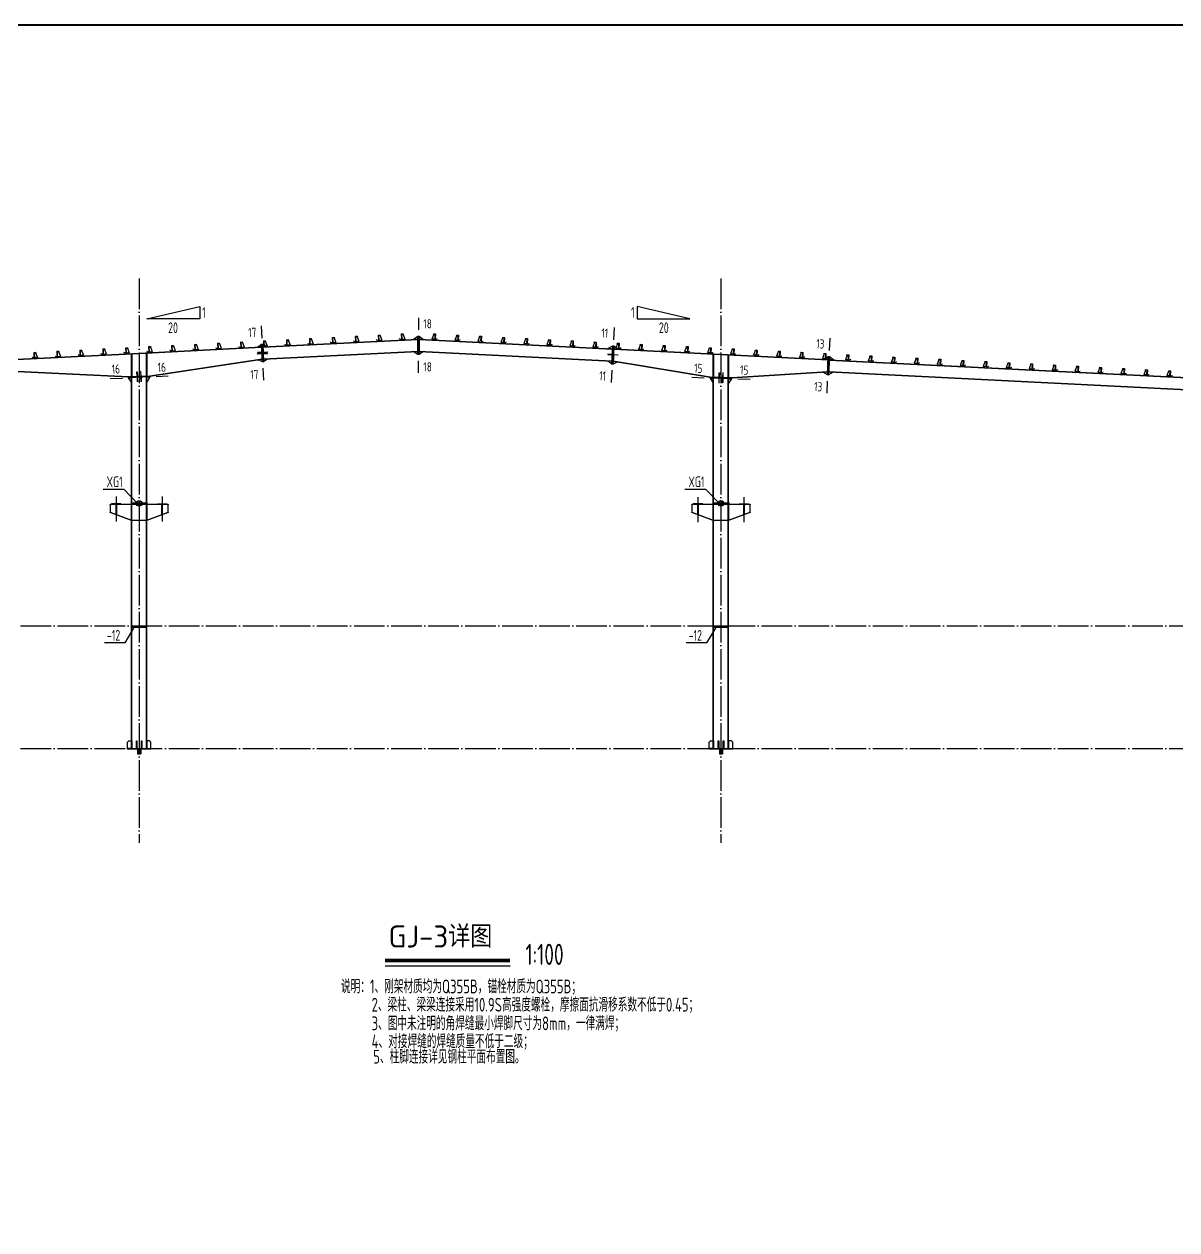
# Model space of a CAD drawing. Extents: x 447413 to 2975780, y -1432727 to 1301644.
# Drawn here: x 2297532 to 2335179, y -1234998 to -1195631 of the extents above; entities that cross this region are included whole.
import ezdxf
from ezdxf.enums import TextEntityAlignment as Align

# ---------------------------------------------------------------- set-up
doc = ezdxf.new("R2010")
doc.units = 0
doc.header["$LTSCALE"] = 1000
doc.header["$MEASUREMENT"] = 0
doc.linetypes.add('ACAD_ISO04W100', pattern=[30.5, 24, -3, 0.5, -3])
doc.linetypes.add('DOTE', pattern=[2.42, 2, -0.2, 0.02, -0.2])
for name, color, linetype in [('10', 7, 'Continuous'), ('116', 1, 'Continuous'), ('14', 2, 'Continuous'), ('DOTE', 1, 'Continuous'), ('PUB_TEXT', 7, 'Continuous'), ('TDB_中实线', 7, 'Continuous'), ('TDB_中心线', 1, 'ACAD_ISO04W100'), ('TEXT', 6, 'Continuous'), ('THIN', 7, 'Continuous'), ('XG', 5, 'Continuous'), ('图框', 253, 'Continuous'), ('柱子', 3, 'Continuous'), ('钢板标注', 253, 'Continuous')]:
    doc.layers.add(name, color=color, linetype=linetype)
doc.layers.add('檩条', color=7, linetype='Continuous', lineweight=18)
doc.styles.add('PkpmHz', font='Pkpmeng', dxfattribs={"width": 0.6, "bigfont": 'hztxt'})
doc.styles.add('TSSD_Label', font='Tssdeng.shx', dxfattribs={"width": 0.7, "bigfont": 'hztxt.shx'})
doc.styles.add('TSSD_REIN', font='Tssdeng.shx', dxfattribs={"width": 0.7, "bigfont": 'hztxt.shx'})
doc.styles.add('楷体', font='tssdeng.shx', dxfattribs={"bigfont": 'hztxt.shx'})

# ---------------------------------------------------------------- blocks, each defined once
blk = doc.blocks.new('A$C3FEA3028')
at = {"layer": 'DOTE', "linetype": 'DOTE', "ltscale": 2}
blk.add_line((63, 169), (63, 0), dxfattribs=at)
at = {"layer": 'TDB_中实线'}
for p, q in [((5, 154), (-45, 0)), ((55, 154), (5, 154)), ((55, 160), (55, 0)), ((61, 26), (56, 26)), ((61, 0), (-45, 0))]:
    blk.add_line(p, q, dxfattribs=at)
at = {"layer": 'TDB_中实线', "const_width": 3.75}
for points in [[(64, 127), (53, 127)], [(64, 63), (53, 63)]]:
    blk.add_lwpolyline(points, dxfattribs=at)
at = {"layer": 'TDB_中实线'}
blk.add_lwpolyline([(61, 26), (55, 26), (55, 160), (61, 160)], close=True, dxfattribs=at)
at = {"layer": 'TDB_中心线', "ltscale": 20}
for p, q in [((67, 127), (51, 127)), ((67, 63), (51, 63))]:
    blk.add_line(p, q, dxfattribs=at)
at = {"layer": '檩条'}
blk.add_lwpolyline([(3, 164), (61, 164), (61, 0), (116, 0), (128, 23), (124, 25), (113, 4), (64, 4), (64, 169), (0, 169), (-12, 146), (-8, 144), (3, 164)], dxfattribs=at)
blk = doc.blocks.new('A$C6B0021A6')
at = {"layer": '图框', "color": 153, "const_width": 58, "elevation": -84000}
blk.add_lwpolyline([(111420, 1020), (2520, 1020), (2520, 83120), (111420, 83120)], close=True, dxfattribs=at)

msp = doc.modelspace()

# ---------------------------------------------------------------- linework, layer by layer
msp.add_line((2309323.3, -1226382), (2313405.6, -1226382))
at = {"const_width": 115.2}
msp.add_lwpolyline([(2309323.3, -1226199.5), (2313405.6, -1226199.5)], dxfattribs=at)
at = {"layer": '10'}
for p, q in [((2310409.4, -1205215.5), (2310409.4, -1205615.5)), ((2305274.9, -1205480.4), (2305294.9, -1205879.9)), ((2316804.4, -1205534), (2316784.4, -1205933.5)), ((2323844.3, -1205886.6), (2323824.3, -1206286.1)), ((2305363.8, -1207258.1), (2305343.8, -1206858.6)), ((2310409.4, -1207020.5), (2310409.4, -1206620.5)), ((2316714.4, -1207331.8), (2316734.4, -1206932.3)), ((2300340.1, -1207201.3), (2300739.8, -1207185.8)), ((2302239, -1207127.6), (2301839.3, -1207143.1)), ((2319339.7, -1207162.9), (2319739.4, -1207177.9)), ((2321238.7, -1207234), (2320839, -1207219)), ((2323754.3, -1207685.3), (2323774.3, -1207285.8))]:
    msp.add_line(p, q, dxfattribs=at)
at = {"layer": '116'}
for p, q in [((2301239.4, -1219304.5), (2301239.4, -1219454.5)), ((2301239.4, -1219454.5), (2301339.4, -1219454.5)), ((2301247.9, -1219304.5), (2301247.9, -1219454.5)), ((2301330.9, -1219304.5), (2301330.9, -1219454.5)), ((2301339.4, -1219304.5), (2301339.4, -1219454.5)), ((2320239.4, -1219304.5), (2320239.4, -1219454.5)), ((2320239.4, -1219454.5), (2320339.4, -1219454.5)), ((2320247.9, -1219304.5), (2320247.9, -1219454.5)), ((2320330.9, -1219304.5), (2320330.9, -1219454.5)), ((2320339.4, -1219304.5), (2320339.4, -1219454.5))]:
    msp.add_line(p, q, dxfattribs=at)
at = {"layer": '14'}
for p, q in [((2305149.6, -1206177.5), (2305284.9, -1206080.6)), ((2305269.4, -1206171.5), (2305149.6, -1206177.5)), ((2305288.4, -1206150.5), (2305269.4, -1206171.5)), ((2305284.9, -1206080.6), (2305304.9, -1206079.6)), ((2305313.9, -1206659.9), (2305284.9, -1206080.6)), ((2305284.9, -1206080.6), (2305288.4, -1206150.5)), ((2305304.9, -1206079.6), (2305324.8, -1206078.6)), ((2305304.9, -1206079.6), (2305333.8, -1206658.9)), ((2305333.8, -1206658.9), (2305304.9, -1206079.6)), ((2305324.8, -1206078.6), (2305353.8, -1206657.9)), ((2305328.3, -1206148.5), (2305324.8, -1206078.6)), ((2305324.8, -1206078.6), (2305469.2, -1206161.5)), ((2305349.3, -1206167.5), (2305328.3, -1206148.5)), ((2305469.2, -1206161.5), (2305349.3, -1206167.5)), ((2310239.5, -1205923), (2310389.4, -1205815.5)), ((2310369.4, -1205916.5), (2310239.5, -1205923)), ((2310389.4, -1205895.5), (2310369.4, -1205916.5)), ((2310389.4, -1206420.5), (2310389.4, -1205815.5)), ((2310389.4, -1205815.5), (2310409.4, -1205815.5)), ((2310389.4, -1205815.5), (2310389.4, -1205895.5)), ((2310409.4, -1206420.5), (2310409.4, -1205815.5)), ((2310409.4, -1205815.5), (2310429.4, -1205815.5)), ((2310409.4, -1205815.5), (2310409.4, -1206420.5)), ((2310429.4, -1205815.5), (2310429.4, -1206420.5)), ((2310429.4, -1205895.5), (2310429.4, -1205815.5)), ((2310429.4, -1205815.5), (2310579.2, -1205923)), ((2310449.3, -1205916.5), (2310429.4, -1205895.5)), ((2310579.2, -1205923), (2310449.3, -1205916.5)), ((2316599.6, -1206224.6), (2316754.4, -1206132.3)), ((2316724.4, -1206731.5), (2316754.4, -1206132.3)), ((2316774.4, -1206133.3), (2316744.4, -1206732.5)), ((2316744.4, -1206732.5), (2316774.4, -1206133.3)), ((2316754.4, -1206132.3), (2316750.4, -1206212.2)), ((2316754.4, -1206132.3), (2316774.4, -1206133.3)), ((2316794.4, -1206134.3), (2316764.4, -1206733.5)), ((2316774.4, -1206133.3), (2316794.4, -1206134.3)), ((2316790.4, -1206214.2), (2316794.4, -1206134.3)), ((2316794.4, -1206134.3), (2316939.2, -1206241.6)), ((2301039.4, -1206395), (2301049.4, -1206394.5)), ((2301039.4, -1207134.1), (2301039.4, -1206395)), ((2301049.4, -1206394.5), (2301049.4, -1207133.8)), ((2301529.4, -1206370.5), (2301539.4, -1206370)), ((2301529.4, -1207115.1), (2301529.4, -1206370.5)), ((2301539.4, -1206370), (2301539.4, -1207114.7)), ((2305298, -1206342.3), (2305153.2, -1206349.5)), ((2305153.2, -1206349.5), (2305153.7, -1206359.5)), ((2305153.7, -1206359.5), (2305298.5, -1206352.3)), ((2305155.4, -1206395.5), (2305300.3, -1206388.2)), ((2305155.9, -1206405.5), (2305155.4, -1206395.5)), ((2305300.8, -1206398.2), (2305155.9, -1206405.5)), ((2305170.9, -1206590.9), (2305289.6, -1206573)), ((2305289.6, -1206573), (2305310.4, -1206590)), ((2305298.5, -1206352.3), (2305298, -1206342.3)), ((2305300.3, -1206388.2), (2305300.8, -1206398.2)), ((2305337.9, -1206340.3), (2305482.7, -1206333)), ((2305338.4, -1206350.3), (2305337.9, -1206340.3)), ((2305483.2, -1206343), (2305338.4, -1206350.3)), ((2305485, -1206379), (2305340.2, -1206386.2)), ((2305340.2, -1206386.2), (2305340.7, -1206396.2)), ((2305340.7, -1206396.2), (2305485.5, -1206389)), ((2305350.3, -1206588), (2305369.3, -1206567)), ((2305489.1, -1206561), (2305353.8, -1206657.9)), ((2305369.3, -1206567), (2305489.1, -1206561)), ((2305482.7, -1206333), (2305483.2, -1206343)), ((2305485.5, -1206389), (2305485, -1206379)), ((2310239.5, -1206323.5), (2310369.4, -1206317)), ((2310389.4, -1206416), (2310239.5, -1206323.5)), ((2310369.4, -1206317), (2310389.4, -1206336)), ((2310389.4, -1206336), (2310389.4, -1206416)), ((2310409.4, -1206420.5), (2310389.4, -1206420.5)), ((2310429.4, -1206420.5), (2310409.4, -1206420.5)), ((2310429.4, -1206336), (2310449.3, -1206317)), ((2310579.2, -1206323.5), (2310429.4, -1206416)), ((2310429.4, -1206416), (2310429.4, -1206336)), ((2310449.3, -1206317), (2310579.2, -1206323.5)), ((2316595.3, -1206411.7), (2316594.8, -1206421.6)), ((2316594.8, -1206421.6), (2316739.6, -1206428.9)), ((2316740.1, -1206418.9), (2316595.3, -1206411.7)), ((2316729.5, -1206231.2), (2316599.6, -1206224.6)), ((2316750.4, -1206212.2), (2316729.5, -1206231.2)), ((2316739.6, -1206428.9), (2316740.1, -1206418.9)), ((2316779.5, -1206430.9), (2316780, -1206420.9)), ((2316924.3, -1206438.2), (2316779.5, -1206430.9)), ((2316780, -1206420.9), (2316924.8, -1206428.2)), ((2316809.4, -1206235.1), (2316790.4, -1206214.2)), ((2316939.2, -1206241.6), (2316809.4, -1206235.1)), ((2316924.8, -1206428.2), (2316924.3, -1206438.2)), ((2320039.4, -1207149.1), (2320039.4, -1206409)), ((2320039.4, -1206409), (2320049.4, -1206409.5)), ((2320049.4, -1206409.5), (2320049.4, -1207149.4)), ((2320529.4, -1207167.4), (2320529.4, -1206433.5)), ((2320529.4, -1206433.5), (2320539.4, -1206434)), ((2320539.4, -1206434), (2320539.4, -1207167.8)), ((2323639.6, -1206577.2), (2323794.4, -1206484.8)), ((2323769.4, -1206583.7), (2323639.6, -1206577.2)), ((2323764.3, -1207085.1), (2323794.4, -1206484.8)), ((2323790.4, -1206564.7), (2323769.4, -1206583.7)), ((2323814.4, -1206485.8), (2323784.3, -1207086.1)), ((2323784.3, -1207086.1), (2323814.4, -1206485.8)), ((2323794.4, -1206484.8), (2323790.4, -1206564.7)), ((2323794.4, -1206484.8), (2323814.4, -1206485.8)), ((2323834.3, -1206486.8), (2323804.3, -1207087.1)), ((2323814.4, -1206485.8), (2323834.3, -1206486.8)), ((2323830.3, -1206566.7), (2323834.3, -1206486.8)), ((2323849.3, -1206587.7), (2323830.3, -1206566.7)), ((2323834.3, -1206486.8), (2323979.1, -1206594.2)), ((2301347.3, -1206977.1), (2301337.3, -1206977.5)), ((2301337.3, -1206977.5), (2301343, -1207122.4)), ((2301353, -1207122), (2301347.3, -1206977.1)), ((2305313.9, -1206659.9), (2305170.9, -1206590.9)), ((2305310.4, -1206590), (2305313.9, -1206659.9)), ((2305333.8, -1206658.9), (2305313.9, -1206659.9)), ((2305353.8, -1206657.9), (2305333.8, -1206658.9)), ((2305353.8, -1206657.9), (2305350.3, -1206588)), ((2316724.4, -1206731.5), (2316579.6, -1206624.1)), ((2316579.6, -1206624.1), (2316709.4, -1206630.7)), ((2316709.4, -1206630.7), (2316728.4, -1206651.6)), ((2316728.4, -1206651.6), (2316724.4, -1206731.5)), ((2316744.4, -1206732.5), (2316724.4, -1206731.5)), ((2316764.4, -1206733.5), (2316744.4, -1206732.5)), ((2316764.4, -1206733.5), (2316768.4, -1206653.6)), ((2316917.4, -1206658.1), (2316764.4, -1206733.5)), ((2316768.4, -1206653.6), (2316789.1, -1206636.9)), ((2316789.1, -1206636.9), (2316917.4, -1206658.1)), ((2323979.1, -1206594.2), (2323849.3, -1206587.7)), ((2300938, -1207138.1), (2301637.9, -1207110.9)), ((2300938.8, -1207158.1), (2300938, -1207138.1)), ((2301638.7, -1207130.9), (2300938.8, -1207158.1)), ((2300938.8, -1207158.1), (2301638.7, -1207130.9)), ((2300939.6, -1207178.1), (2300938.8, -1207158.1)), ((2301639.5, -1207150.9), (2300939.6, -1207178.1)), ((2300944.4, -1207177.9), (2301019.4, -1207175)), ((2301039.4, -1207324.2), (2300944.4, -1207177.9)), ((2301019.4, -1207175), (2301039.4, -1207194.2)), ((2301049.4, -1207133.8), (2301039.4, -1207134.1)), ((2301039.4, -1207194.2), (2301039.4, -1207324.2)), ((2301217.1, -1206982.1), (2301227.1, -1206981.7)), ((2301222.7, -1207127), (2301217.1, -1206982.1)), ((2301232.7, -1207126.6), (2301222.7, -1207127)), ((2301234.2, -1207166.6), (2301224.2, -1207167)), ((2301224.2, -1207167), (2301229.9, -1207311.9)), ((2301227.1, -1206981.7), (2301232.7, -1207126.6)), ((2301229.9, -1207311.9), (2301239.9, -1207311.5)), ((2301239.9, -1207311.5), (2301234.2, -1207166.6)), ((2301343, -1207122.4), (2301353, -1207122)), ((2301344.5, -1207162.3), (2301354.5, -1207161.9)), ((2301350.1, -1207307.2), (2301344.5, -1207162.3)), ((2301360.1, -1207306.8), (2301350.1, -1207307.2)), ((2301354.5, -1207161.9), (2301360.1, -1207306.8)), ((2301539.4, -1207114.7), (2301529.4, -1207115.1)), ((2301634.3, -1207151.1), (2301539.4, -1207304.8)), ((2301539.4, -1207174.8), (2301559.4, -1207154)), ((2301539.4, -1207304.8), (2301539.4, -1207174.8)), ((2301559.4, -1207154), (2301634.3, -1207151.1)), ((2301637.9, -1207110.9), (2301638.7, -1207130.9)), ((2301638.7, -1207130.9), (2301639.5, -1207150.9)), ((2319939.2, -1207185.3), (2319940, -1207165.4)), ((2320639.1, -1207211.5), (2319939.2, -1207185.3)), ((2319940, -1207165.4), (2319940.7, -1207145.4)), ((2320639.9, -1207191.5), (2319940, -1207165.4)), ((2319940, -1207165.4), (2320639.9, -1207191.5)), ((2319940.7, -1207145.4), (2320640.6, -1207171.6)), ((2320039.4, -1207334.1), (2319944.4, -1207185.5)), ((2319944.4, -1207185.5), (2320019.4, -1207188.3)), ((2320019.4, -1207188.3), (2320039.4, -1207209.1)), ((2320049.4, -1207149.4), (2320039.4, -1207149.1)), ((2320039.4, -1207209.1), (2320039.4, -1207334.1)), ((2320224.3, -1207196), (2320218.8, -1207340.9)), ((2320218.8, -1207340.9), (2320228.8, -1207341.3)), ((2320234.3, -1207196.4), (2320224.3, -1207196)), ((2320225.8, -1207156), (2320231.2, -1207011.1)), ((2320235.8, -1207156.4), (2320225.8, -1207156)), ((2320228.8, -1207341.3), (2320234.3, -1207196.4)), ((2320231.2, -1207011.1), (2320241.2, -1207011.5)), ((2320241.2, -1207011.5), (2320235.8, -1207156.4)), ((2320339.1, -1207345.4), (2320344.5, -1207200.5)), ((2320349.1, -1207345.8), (2320339.1, -1207345.4)), ((2320344.5, -1207200.5), (2320354.5, -1207200.9)), ((2320351.4, -1207015.6), (2320346, -1207160.5)), ((2320346, -1207160.5), (2320356, -1207160.9)), ((2320354.5, -1207200.9), (2320349.1, -1207345.8)), ((2320361.4, -1207016), (2320351.4, -1207015.6)), ((2320356, -1207160.9), (2320361.4, -1207016)), ((2320539.4, -1207167.8), (2320529.4, -1207167.4)), ((2320539.4, -1207227.8), (2320559.4, -1207208.5)), ((2320634.3, -1207211.3), (2320539.4, -1207352.8)), ((2320539.4, -1207352.8), (2320539.4, -1207227.8)), ((2320559.4, -1207208.5), (2320634.3, -1207211.3)), ((2320639.9, -1207191.5), (2320639.1, -1207211.5)), ((2320640.6, -1207171.6), (2320639.9, -1207191.5)), ((2323619.7, -1206993.7), (2323749.4, -1206985.5)), ((2323764.4, -1207084.1), (2323619.7, -1206993.7)), ((2323749.4, -1206985.5), (2323768.4, -1207004.2)), ((2323784.3, -1207086.1), (2323764.3, -1207085.1)), ((2323768.4, -1207004.2), (2323764.4, -1207084.1)), ((2323804.3, -1207087.1), (2323784.3, -1207086.1)), ((2323959.1, -1206993.7), (2323804.3, -1207086.1)), ((2323804.3, -1207086.1), (2323808.3, -1207006.2)), ((2323808.3, -1207006.2), (2323829.3, -1206987.2)), ((2323829.3, -1206987.2), (2323959.1, -1206993.7)), ((2300339.4, -1211304.5), (2301039.4, -1211304.5)), ((2300339.4, -1211316.5), (2300339.4, -1211304.5)), ((2300694.4, -1211292.5), (2300384.4, -1211292.5)), ((2300384.4, -1211292.5), (2300384.4, -1211304.5)), ((2300384.4, -1211304.5), (2300694.4, -1211304.5)), ((2300694.4, -1211304.5), (2300694.4, -1211292.5)), ((2301039.4, -1211304.5), (2301039.4, -1211316.5)), ((2301051.4, -1211304.5), (2301527.4, -1211304.5)), ((2301051.4, -1211315.5), (2301051.4, -1211304.5)), ((2301527.4, -1211304.5), (2301527.4, -1211315.5)), ((2301539.4, -1211304.5), (2302239.4, -1211304.5)), ((2301539.4, -1211316.5), (2301539.4, -1211304.5)), ((2301884.4, -1211292.5), (2302194.4, -1211292.5)), ((2301884.4, -1211304.5), (2301884.4, -1211292.5)), ((2302194.4, -1211304.5), (2301884.4, -1211304.5)), ((2302194.4, -1211292.5), (2302194.4, -1211304.5)), ((2302239.4, -1211304.5), (2302239.4, -1211316.5)), ((2319339.4, -1211304.5), (2320039.4, -1211304.5)), ((2319339.4, -1211316.5), (2319339.4, -1211304.5)), ((2319694.4, -1211292.5), (2319384.4, -1211292.5)), ((2319384.4, -1211292.5), (2319384.4, -1211304.5)), ((2319384.4, -1211304.5), (2319694.4, -1211304.5)), ((2319694.4, -1211304.5), (2319694.4, -1211292.5)), ((2320039.4, -1211304.5), (2320039.4, -1211316.5)), ((2320051.4, -1211304.5), (2320527.4, -1211304.5)), ((2320051.4, -1211315.5), (2320051.4, -1211304.5)), ((2320527.4, -1211304.5), (2320527.4, -1211315.5)), ((2320539.4, -1211304.5), (2321239.4, -1211304.5)), ((2320539.4, -1211316.5), (2320539.4, -1211304.5)), ((2320884.4, -1211292.5), (2321194.4, -1211292.5)), ((2320884.4, -1211304.5), (2320884.4, -1211292.5)), ((2321194.4, -1211304.5), (2320884.4, -1211304.5)), ((2321194.4, -1211292.5), (2321194.4, -1211304.5)), ((2321239.4, -1211304.5), (2321239.4, -1211316.5)), ((2301039.4, -1211316.5), (2300339.4, -1211316.5)), ((2300339.4, -1211316.5), (2300339.4, -1211562.5)), ((2301039.4, -1211316.5), (2300339.4, -1211316.5)), ((2300339.4, -1211562.5), (2301039.4, -1211822.5)), ((2300339.4, -1211562.5), (2301039.4, -1211822.5)), ((2300339.4, -1211574.5), (2300339.4, -1211562.5)), ((2301039.4, -1211834.5), (2300339.4, -1211574.5)), ((2300533.9, -1211634.8), (2300533.9, -1211316.5)), ((2300533.9, -1211316.5), (2300544.9, -1211316.5)), ((2300544.9, -1211638.8), (2300533.9, -1211634.8)), ((2300544.9, -1211316.5), (2300544.9, -1211638.8)), ((2301039.4, -1211822.5), (2301039.4, -1211316.5)), ((2301527.4, -1211315.5), (2301051.4, -1211315.5)), ((2302239.4, -1211316.5), (2301539.4, -1211316.5)), ((2301539.4, -1211316.5), (2301539.4, -1211822.5)), ((2302239.4, -1211316.5), (2301539.4, -1211316.5)), ((2301539.4, -1211822.5), (2302239.4, -1211562.5)), ((2301539.4, -1211822.5), (2302239.4, -1211562.5)), ((2302239.4, -1211574.5), (2301539.4, -1211834.5)), ((2302033.9, -1211638.8), (2302033.9, -1211316.5)), ((2302033.9, -1211316.5), (2302044.9, -1211316.5)), ((2302044.9, -1211634.8), (2302033.9, -1211638.8)), ((2302044.9, -1211316.5), (2302044.9, -1211634.8)), ((2302239.4, -1211562.5), (2302239.4, -1211316.5)), ((2302239.4, -1211562.5), (2302239.4, -1211574.5)), ((2320039.4, -1211316.5), (2319339.4, -1211316.5)), ((2319339.4, -1211316.5), (2319339.4, -1211562.5)), ((2320039.4, -1211316.5), (2319339.4, -1211316.5)), ((2319339.4, -1211562.5), (2320039.4, -1211822.5)), ((2319339.4, -1211562.5), (2320039.4, -1211822.5)), ((2319339.4, -1211574.5), (2319339.4, -1211562.5)), ((2320039.4, -1211834.5), (2319339.4, -1211574.5)), ((2319533.9, -1211634.8), (2319533.9, -1211316.5)), ((2319533.9, -1211316.5), (2319544.9, -1211316.5)), ((2319544.9, -1211638.8), (2319533.9, -1211634.8)), ((2319544.9, -1211316.5), (2319544.9, -1211638.8)), ((2320039.4, -1211822.5), (2320039.4, -1211316.5)), ((2320527.4, -1211315.5), (2320051.4, -1211315.5)), ((2321239.4, -1211316.5), (2320539.4, -1211316.5)), ((2320539.4, -1211316.5), (2320539.4, -1211822.5)), ((2321239.4, -1211316.5), (2320539.4, -1211316.5)), ((2320539.4, -1211822.5), (2321239.4, -1211562.5)), ((2320539.4, -1211822.5), (2321239.4, -1211562.5)), ((2321239.4, -1211574.5), (2320539.4, -1211834.5)), ((2321033.9, -1211638.8), (2321033.9, -1211316.5)), ((2321033.9, -1211316.5), (2321044.9, -1211316.5)), ((2321044.9, -1211634.8), (2321033.9, -1211638.8)), ((2321044.9, -1211316.5), (2321044.9, -1211634.8)), ((2321239.4, -1211562.5), (2321239.4, -1211316.5)), ((2321239.4, -1211562.5), (2321239.4, -1211574.5)), ((2301039.4, -1211822.5), (2301039.4, -1211834.5)), ((2301051.4, -1211823.5), (2301527.4, -1211823.5)), ((2301051.4, -1211834.5), (2301051.4, -1211823.5)), ((2301527.4, -1211834.5), (2301051.4, -1211834.5)), ((2301527.4, -1211823.5), (2301527.4, -1211834.5)), ((2301539.4, -1211834.5), (2301539.4, -1211822.5)), ((2320039.4, -1211822.5), (2320039.4, -1211834.5)), ((2320051.4, -1211823.5), (2320527.4, -1211823.5)), ((2320051.4, -1211834.5), (2320051.4, -1211823.5)), ((2320527.4, -1211834.5), (2320051.4, -1211834.5)), ((2320527.4, -1211823.5), (2320527.4, -1211834.5)), ((2320539.4, -1211834.5), (2320539.4, -1211822.5)), ((2300904.4, -1219074.5), (2300949.4, -1219029.5)), ((2300904.4, -1219279.5), (2300904.4, -1219074.5)), ((2300949.4, -1219029.5), (2301039.4, -1219029.5)), ((2301039.4, -1219029.5), (2301039.4, -1219259.5)), ((2301039.4, -1219279.5), (2301039.4, -1219029.5)), ((2301039.4, -1219029.5), (2301049.4, -1219029.5)), ((2301049.4, -1219029.5), (2301049.4, -1219279.5)), ((2301199.4, -1219279.5), (2301199.4, -1219029.5)), ((2301199.4, -1219029.5), (2301215.4, -1219029.5)), ((2301215.4, -1219029.5), (2301215.4, -1219279.5)), ((2301363.4, -1219279.5), (2301363.4, -1219029.5)), ((2301363.4, -1219029.5), (2301379.4, -1219029.5)), ((2301379.4, -1219029.5), (2301379.4, -1219279.5)), ((2301529.4, -1219279.5), (2301529.4, -1219029.5)), ((2301529.4, -1219029.5), (2301539.4, -1219029.5)), ((2301539.4, -1219029.5), (2301539.4, -1219259.5)), ((2301629.4, -1219029.5), (2301539.4, -1219029.5)), ((2301539.4, -1219029.5), (2301539.4, -1219279.5)), ((2301674.4, -1219074.5), (2301629.4, -1219029.5)), ((2301674.4, -1219279.5), (2301674.4, -1219074.5)), ((2319904.4, -1219074.5), (2319949.4, -1219029.5)), ((2319904.4, -1219279.5), (2319904.4, -1219074.5)), ((2319949.4, -1219029.5), (2320039.4, -1219029.5)), ((2320039.4, -1219029.5), (2320039.4, -1219259.5)), ((2320039.4, -1219279.5), (2320039.4, -1219029.5)), ((2320039.4, -1219029.5), (2320049.4, -1219029.5)), ((2320049.4, -1219029.5), (2320049.4, -1219279.5)), ((2320199.4, -1219279.5), (2320199.4, -1219029.5)), ((2320199.4, -1219029.5), (2320215.4, -1219029.5)), ((2320215.4, -1219029.5), (2320215.4, -1219279.5)), ((2320363.4, -1219279.5), (2320363.4, -1219029.5)), ((2320363.4, -1219029.5), (2320379.4, -1219029.5)), ((2320379.4, -1219029.5), (2320379.4, -1219279.5)), ((2320529.4, -1219279.5), (2320529.4, -1219029.5)), ((2320529.4, -1219029.5), (2320539.4, -1219029.5)), ((2320539.4, -1219029.5), (2320539.4, -1219259.5)), ((2320629.4, -1219029.5), (2320539.4, -1219029.5)), ((2320539.4, -1219029.5), (2320539.4, -1219279.5)), ((2320674.4, -1219074.5), (2320629.4, -1219029.5)), ((2320674.4, -1219279.5), (2320674.4, -1219074.5)), ((2300904.4, -1219304.5), (2300904.4, -1219279.5)), ((2300904.4, -1219279.5), (2301674.4, -1219279.5)), ((2301019.4, -1219279.5), (2300904.4, -1219279.5)), ((2301674.4, -1219304.5), (2300904.4, -1219304.5)), ((2301039.4, -1219259.5), (2301019.4, -1219279.5)), ((2301049.4, -1219279.5), (2301039.4, -1219279.5)), ((2301215.4, -1219279.5), (2301199.4, -1219279.5)), ((2301379.4, -1219279.5), (2301363.4, -1219279.5)), ((2301539.4, -1219279.5), (2301529.4, -1219279.5)), ((2301539.4, -1219259.5), (2301559.4, -1219279.5)), ((2301559.4, -1219279.5), (2301674.4, -1219279.5)), ((2301674.4, -1219279.5), (2301674.4, -1219304.5)), ((2319904.4, -1219304.5), (2319904.4, -1219279.5)), ((2319904.4, -1219279.5), (2320674.4, -1219279.5)), ((2320019.4, -1219279.5), (2319904.4, -1219279.5)), ((2320674.4, -1219304.5), (2319904.4, -1219304.5)), ((2320039.4, -1219259.5), (2320019.4, -1219279.5)), ((2320049.4, -1219279.5), (2320039.4, -1219279.5)), ((2320215.4, -1219279.5), (2320199.4, -1219279.5)), ((2320379.4, -1219279.5), (2320363.4, -1219279.5)), ((2320539.4, -1219279.5), (2320529.4, -1219279.5)), ((2320539.4, -1219259.5), (2320559.4, -1219279.5)), ((2320559.4, -1219279.5), (2320674.4, -1219279.5)), ((2320674.4, -1219279.5), (2320674.4, -1219304.5))]:
    msp.add_line(p, q, dxfattribs=at)
at = {"layer": '14', "ltscale": 100}
for p, q in [((2301051.4, -1215279.5), (2301527.4, -1215279.5)), ((2301527.4, -1215329.5), (2301051.4, -1215329.5)), ((2320051.4, -1215279.5), (2320527.4, -1215279.5)), ((2320527.4, -1215329.5), (2320051.4, -1215329.5))]:
    msp.add_line(p, q, dxfattribs=at)
at = {"layer": 'DOTE', "color": 8, "linetype": 'DOTE', "ltscale": 0.5}
for p, q in [((2301289.4, -1203933.3), (2301289.4, -1222357.4)), ((2320289.4, -1203933.3), (2320289.4, -1222357.4)), ((2261115.6, -1215279.5), (2362761.2, -1215279.5)), ((2261115.6, -1219279.5), (2362761.2, -1219279.5))]:
    msp.add_line(p, q, dxfattribs=at)
at = {"layer": 'DOTE'}
for p, q in [((2300539.4, -1211053.4), (2300539.4, -1211864.8)), ((2302039.4, -1211053.4), (2302039.4, -1211864.8)), ((2319539.4, -1211074.8), (2319539.4, -1211886.3)), ((2321039.4, -1211074.8), (2321039.4, -1211886.3))]:
    msp.add_line(p, q, dxfattribs=at)
at = {"layer": 'THIN'}
for p, q in [((2301541.2, -1205256.8), (2303270, -1204850.3)), ((2303270, -1204850.3), (2303270, -1205256.8)), ((2317548.7, -1204850.3), (2317548.7, -1205256.8)), ((2319277.6, -1205256.8), (2317548.7, -1204850.3)), ((2303270, -1205256.8), (2301541.2, -1205256.8)), ((2317548.7, -1205256.8), (2319277.6, -1205256.8)), ((2300832.2, -1215827.1), (2301131.4, -1215329.5)), ((2319832.2, -1215827.1), (2320131.4, -1215329.5)), ((2300832.2, -1215827.1), (2300158, -1215827.1)), ((2319832.2, -1215827.1), (2319158, -1215827.1))]:
    msp.add_line(p, q, dxfattribs=at)
at = {"layer": 'XG'}
for p, q in [((2300109.6, -1210814.5), (2300783.8, -1210814.5)), ((2300783.8, -1210814.5), (2301239.4, -1211279.5)), ((2319109.6, -1210814.5), (2319783.8, -1210814.5)), ((2319783.8, -1210814.5), (2320239.4, -1211279.5)), ((2301564.4, -1211269.5), (2301014.4, -1211269.5)), ((2301564.4, -1211289.5), (2301014.4, -1211289.5)), ((2320564.4, -1211269.5), (2320014.4, -1211269.5)), ((2320564.4, -1211289.5), (2320014.4, -1211289.5))]:
    msp.add_line(p, q, dxfattribs=at)
for centre, radius in [((2301289.4, -1211279.5), 90), ((2301289.4, -1211279.5), 80), ((2320289.4, -1211279.5), 90), ((2320289.4, -1211279.5), 80)]:
    msp.add_circle(centre, radius, dxfattribs=at)
at = {"layer": '柱子'}
for p, q in [((2301289.4, -1206370.5), (2305289.4, -1206170.5)), ((2301290, -1206382.5), (2305290, -1206182.5)), ((2305329.3, -1206168.5), (2310389.4, -1205915.5)), ((2305329.9, -1206180.5), (2310389.4, -1205927.5)), ((2310429.4, -1205915.5), (2316749.4, -1206232.2)), ((2310429.4, -1205927.5), (2316748.8, -1206244.1)), ((2297289.4, -1206570.5), (2301289.4, -1206370.5)), ((2297290, -1206582.5), (2301290, -1206382.5)), ((2301637.9, -1207110.9), (2305308.8, -1206558)), ((2301638.4, -1207123), (2305309.4, -1206570)), ((2305348.7, -1206556), (2310389.4, -1206304)), ((2305349.3, -1206568), (2310389.4, -1206316)), ((2310429.4, -1206304), (2316730, -1206619.7)), ((2310429.4, -1206316), (2316729.4, -1206631.7)), ((2316788.8, -1206246.1), (2320288.8, -1206421.5)), ((2316789.4, -1206234.1), (2320289.4, -1206409.5)), ((2320288.8, -1206421.5), (2323788.8, -1206596.7)), ((2320289.4, -1206409.5), (2323789.4, -1206584.7)), ((2323829.3, -1206586.7), (2335749.4, -1207183.3)), ((2297308.8, -1206958), (2300938, -1207138.1)), ((2297309.4, -1206970), (2300938.5, -1207150.1)), ((2316769.4, -1206633.6), (2319940.3, -1207157.4)), ((2316770, -1206621.6), (2319940.7, -1207145.4)), ((2320640.6, -1207171.6), (2323770, -1206972.1)), ((2323809.9, -1206974.2), (2335730, -1207570.8)), ((2323828.7, -1206598.7), (2335748.8, -1207195.3)), ((2301039.4, -1207174.2), (2301049.4, -1207173.8)), ((2301039.4, -1211304.5), (2301039.4, -1207174.2)), ((2301049.4, -1211304.5), (2301049.4, -1207173.8)), ((2301529.4, -1207155.1), (2301539.4, -1207154.8)), ((2301529.4, -1211304.5), (2301529.4, -1207155.1)), ((2301539.4, -1211304.5), (2301539.4, -1207154.8)), ((2320039.4, -1211304.5), (2320039.4, -1207189.1)), ((2320039.4, -1207189.1), (2320049.4, -1207189.5)), ((2320049.4, -1211304.5), (2320049.4, -1207189.5)), ((2320529.4, -1211304.5), (2320529.4, -1207207.4)), ((2320529.4, -1207207.4), (2320539.4, -1207207.8)), ((2320539.4, -1211304.5), (2320539.4, -1207207.8)), ((2320640.2, -1207183.6), (2323769.4, -1206984.2)), ((2323809.3, -1206986.2), (2335729.4, -1207582.8)), ((2301039.4, -1219279.5), (2301039.4, -1211304.5)), ((2301039.4, -1211304.5), (2301051.4, -1211304.5)), ((2301051.4, -1219279.5), (2301051.4, -1211304.5)), ((2301051.4, -1211304.5), (2301527.4, -1211304.5)), ((2301527.4, -1219279.5), (2301527.4, -1211304.5)), ((2301527.4, -1211304.5), (2301539.4, -1211304.5)), ((2301539.4, -1219279.5), (2301539.4, -1211304.5)), ((2320039.4, -1219279.5), (2320039.4, -1211304.5)), ((2320039.4, -1211304.5), (2320051.4, -1211304.5)), ((2320051.4, -1219279.5), (2320051.4, -1211304.5)), ((2320051.4, -1211304.5), (2320527.4, -1211304.5)), ((2320527.4, -1219279.5), (2320527.4, -1211304.5)), ((2320527.4, -1211304.5), (2320539.4, -1211304.5)), ((2320539.4, -1219279.5), (2320539.4, -1211304.5))]:
    msp.add_line(p, q, dxfattribs=at)
at = {"layer": '钢板标注', "const_width": 0.1}
for points in [[(2300972.4, -1206833.6, 1), (2300972.3, -1206833.6, 1)], [(2301606.4, -1206806.5, 1), (2301606.3, -1206806.5, 1)]]:
    msp.add_lwpolyline(points, format="xyb", close=True, dxfattribs=at)

# ---------------------------------------------------------------- block references
msp.add_blockref('A$C6B0021A6', (2253722, -1278780.1, 84000))
at = {"layer": '檩条', "color": 2, "xscale": -1, "rotation": 2.868083558074064}
for p in [(2309171.7, -1205951.5), (2309921.7, -1205913.9), (2301671.7, -1206327.3), (2302421.7, -1206289.7), (2303171.7, -1206252.1), (2303921.7, -1206214.5), (2304671.7, -1206177), (2305421.7, -1206139.4), (2306171.7, -1206101.8), (2306921.7, -1206064.2), (2307671.7, -1206026.7), (2308421.7, -1205989.1), (2297921.7, -1206515.1), (2298671.7, -1206477.6), (2299421.7, -1206440), (2300171.7, -1206402.4), (2300921.7, -1206364.8)]:
    msp.add_blockref('A$C3FEA3028', p, dxfattribs=at)
at = {"layer": '檩条', "color": 2, "rotation": 357.131916441926}
for p in [(2310896.8, -1205913.9), (2311646.8, -1205951.5), (2312396.8, -1205989.1), (2313146.8, -1206026.7), (2313896.8, -1206064.2), (2314646.8, -1206101.8), (2315396.8, -1206139.4), (2316146.8, -1206177), (2316896.8, -1206214.5), (2317646.8, -1206252.1), (2318396.8, -1206289.7), (2319146.9, -1206327.3), (2319896.8, -1206364.8), (2320646.9, -1206402.4), (2321396.8, -1206440), (2322146.9, -1206477.6), (2322896.8, -1206515.1), (2323646.9, -1206552.7), (2324396.8, -1206590.3), (2325146.9, -1206627.9), (2325896.8, -1206665.2), (2326646.9, -1206703), (2327396.8, -1206740.4), (2328146.9, -1206778.1), (2328896.8, -1206815.5), (2329646.9, -1206853.3), (2330396.8, -1206890.9), (2331146.9, -1206928.4), (2331896.8, -1206966), (2332646.9, -1207003.6), (2333396.8, -1207041.2), (2334146.9, -1207078.7), (2334896.8, -1207115.7)]:
    msp.add_blockref('A$C3FEA3028', p, dxfattribs=at)

# ---------------------------------------------------------------- texts
at = {"layer": '10', "style": 'PkpmHz', "width": 0.77}
for p in [(2310709.4, -1205415.5), (2310709.4, -1206820.5)]:
    msp.add_text('18', height=300, dxfattribs=at).set_placement(p, align=Align.MIDDLE_CENTER)
for s, rotation, p in [('17', 2.86288, (2304985.3, -1205695.1)), ('11', -2.86859, (2316494.8, -1205718.8)), ('13', -2.86499, (2323534.7, -1206071.3)), ('16', 2.22469, (2300528.3, -1206893.8)), ('16', 2.22469, (2302027.5, -1206835.6)), ('17', 2.86288, (2305054.2, -1207073.4)), ('11', -2.86859, (2316424.7, -1207117)), ('15', -2.14302, (2319550.7, -1206870.6)), ('15', -2.14302, (2321050.1, -1206926.7)), ('13', -2.86499, (2323464.7, -1207470.6))]:
    msp.add_text(s, height=300, rotation=rotation, dxfattribs=at).set_placement(p, align=Align.MIDDLE_CENTER)
at = {"layer": 'PUB_TEXT', "style": '楷体'}
msp.add_text('GJ-3详图', height=720.04, dxfattribs=at).set_placement((2309433, -1225778.8))
at = {"layer": 'PUB_TEXT', "style": 'TSSD_REIN', "width": 0.7}
for s, p in [('说明：1、刚架材质均为Q355B，锚栓材质为Q355B；', (2307880.2, -1227275.2)), ('2、梁柱、梁梁连接采用10.9S高强度螺栓，摩擦面抗滑移系数不低于0.45；', (2308880.6, -1227871.4)), ('3、图中未注明的角焊缝最小焊脚尺寸为8mm，一律满焊；', (2308880.6, -1228480.1)), ('4、对接焊缝的焊缝质量不低于二级；', (2308880.6, -1229067.7)), ('5、柱脚连接详见钢柱平面布置图。', (2308934.6, -1229569.6))]:
    msp.add_text(s, height=450, dxfattribs=at).set_placement(p)
at = {"layer": 'TEXT', "ltscale": 99, "style": 'TSSD_REIN', "width": 0.7}
msp.add_text('1:100', height=691.23, dxfattribs=at).set_placement((2313906.8, -1226347.1))
at = {"layer": 'THIN', "style": 'TSSD_Label', "width": 0.7}
for s, p in [('1', (2303407.2, -1205045.8)), ('1', (2317411.6, -1205045.8)), ('20', (2302395.7, -1205544)), ('20', (2318423.1, -1205544)), ('-12', (2300453.4, -1215587.4)), ('-12', (2319453.4, -1215587.4))]:
    msp.add_text(s, height=350, dxfattribs=at).set_placement(p, align=Align.MIDDLE_CENTER)
at = {"layer": 'XG', "style": 'TSSD_Label', "width": 0.7}
for p in [(2300488.4, -1210574.7), (2319488.4, -1210574.7)]:
    msp.add_text('XG1', height=350, dxfattribs=at).set_placement(p, align=Align.MIDDLE_CENTER)

doc.saveas('drawing.dxf')
